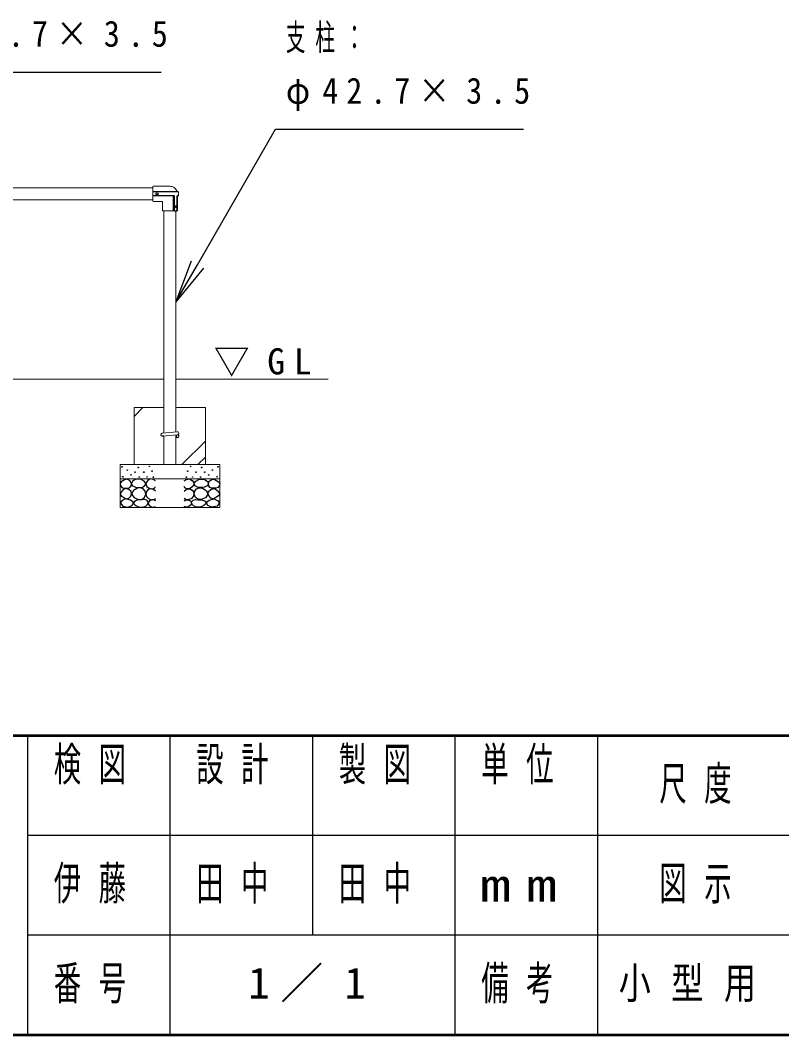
# Model space of a CAD drawing. Units: millimetres, scale not verified. Extents: x -19540 to 0, y -3090 to 13350.
# Drawn here: x -12150 to -9478, y 0 to 3559 of the extents above; entities that cross this region are included whole.
import ezdxf

# ---------------------------------------------------------------- set-up
doc = ezdxf.new("R2010")
doc.units = ezdxf.units.MM
for name, color, linetype, lineweight in [('A3図枠', 7, 'Continuous', 25), ('線', 2, 'Continuous', 25), ('補助', 2, 'Continuous', 13)]:
    doc.layers.add(name, color=color, linetype=linetype, lineweight=lineweight)
doc.layers.add('図面プロファイル', color=7, linetype='Continuous')
doc.styles.add('ＭＳ ゴシック', font='')
doc.styles.get('ＭＳ ゴシック').set_extended_font_data('MS Gothic')

msp = doc.modelspace()

# ---------------------------------------------------------------- linework, layer by layer
at = {"layer": 'A3図枠', "lineweight": 50}
for p, q in [((-19250, 1050), (0, 1050)), ((-19250, 0), (0, 0))]:
    msp.add_line(p, q, dxfattribs=at)
at = {"layer": 'A3図枠', "color": 211}
for p, q in [((-12125, 1050), (-12125, 0)), ((-11625, 1050), (-11625, 350)), ((-11125, 1050), (-11125, 350)), ((-10625, 1050), (-10625, 0)), ((-10125, 1050), (-10125, 350)), ((-12125, 350), (0, 350))]:
    msp.add_line(p, q, dxfattribs=at)
at = {"layer": 'A3図枠'}
for p, q in [((-12125, 700), (-9375, 700)), ((-11625, 350), (-11625, 0)), ((-10125, 350), (-10125, 0))]:
    msp.add_line(p, q, dxfattribs=at)
at = {"layer": '線', "color": 7, "lineweight": 13}
for p, q in [((-11685, 2971.35), (-13179, 2971.35)), ((-11685, 2974.5), (-11685, 2925.5)), ((-11625, 2976.5), (-11683, 2976.5)), ((-11594.5, 2955), (-11594.5, 2945)), ((-11685, 2928.65), (-13179, 2928.65)), ((-11653.5, 2923.5), (-11683, 2923.5)), ((-11651.5, 2921.5), (-11651.5, 2892)), ((-11598.5, 2943), (-11598.5, 2892)), ((-11600.5, 2890), (-11649.5, 2890)), ((-11646.35, 2110.51), (-11646.35, 2890)), ((-11603.65, 2114.557), (-11603.65, 2890)), ((-13203.65, 2300), (-11646.35, 2300)), ((-11603.65, 2300), (-11069.748, 2300)), ((-11750, 2200), (-11750, 2000)), ((-11750, 2200), (-11646.35, 2200)), ((-11603.65, 2200), (-11500, 2200)), ((-11500, 2200), (-11500, 2000)), ((-11598.97, 2115), (-11651.972, 2109.978)), ((-11598.034, 2105), (-11651.032, 2100.022)), ((-11646.35, 2000), (-11646.35, 2100.462)), ((-11603.65, 2000), (-11603.65, 2104.472)), ((-11800, 2000), (-11800, 1850)), ((-11800, 2000), (-11450, 2000)), ((-11646.35, 2000), (-11603.65, 2000)), ((-11450, 2000), (-11450, 1850)), ((-11800, 1950), (-11450, 1950)), ((-11800, 1850), (-11450, 1850))]:
    msp.add_line(p, q, dxfattribs=at)
at = {"layer": '線'}
for p, q in [((-11596.5, 2957), (-11685, 2957)), ((-11608.959, 2943), (-11685, 2943)), ((-11611.877, 2890), (-11611.877, 2943)), ((-11608.959, 2892), (-11608.959, 2943)), ((-11596.5, 2943), (-11599.632, 2943)), ((-11599.632, 2892), (-11599.632, 2943)), ((-11646.35, 2099.495), (-11651.967, 2100.022)), ((-11598.946, 2095.047), (-11603.65, 2095.488))]:
    msp.add_line(p, q, dxfattribs=at)
at = {"layer": '線', "color": 7, "lineweight": 13}
msp.add_lwpolyline([(-11625, 2976.5), (-11621.577, 2976.278), (-11618.212, 2975.616), (-11614.96, 2974.525), (-11611.877, 2973.023), (-11608.437, 2970.686), (-11605.405, 2967.84), (-11602.855, 2964.555), (-11600.851, 2960.912), (-11599.441, 2957)], dxfattribs=at)
at = {"layer": '線'}
for points in [[(-11777.551, 1949.402), (-11784.014, 1946.862), (-11790.225, 1943.382), (-11796.083, 1939.344), (-11799.731, 1933.877), (-11798.719, 1926.294), (-11793.711, 1919.935), (-11786.845, 1917.345), (-11779.136, 1917.084), (-11771.523, 1917.688), (-11765.194, 1920.252), (-11761.442, 1925.538), (-11760.125, 1931.976), (-11760.973, 1937.181), (-11763.927, 1942.115), (-11770.087, 1946.942)], [(-11738.127, 1949.493), (-11743.032, 1948.876), (-11748.669, 1946.79), (-11756.64, 1941.002), (-11760.292, 1934.086), (-11759.417, 1930.124), (-11755.696, 1925.707), (-11746.205, 1920.934), (-11736.235, 1919.49), (-11728.885, 1919.318), (-11721.369, 1920.842), (-11713.77, 1925.456), (-11710.016, 1931.653), (-11710.986, 1936.306), (-11715.693, 1941.654), (-11726.361, 1947.861)], [(-11511.873, 1949.493), (-11506.968, 1948.876), (-11501.331, 1946.79), (-11493.36, 1941.002), (-11489.708, 1934.086), (-11490.583, 1930.124), (-11494.304, 1925.707), (-11503.795, 1920.934), (-11513.765, 1919.49), (-11521.115, 1919.318), (-11528.631, 1920.842), (-11536.23, 1925.456), (-11539.984, 1931.653), (-11539.014, 1936.306), (-11534.307, 1941.654), (-11523.639, 1947.861)], [(-11472.449, 1949.402), (-11465.986, 1946.862), (-11459.775, 1943.382), (-11453.917, 1939.344), (-11450.269, 1933.877), (-11451.281, 1926.294), (-11456.289, 1919.935), (-11463.155, 1917.345), (-11470.864, 1917.084), (-11478.477, 1917.688), (-11484.806, 1920.252), (-11488.558, 1925.538), (-11489.875, 1931.976), (-11489.027, 1937.181), (-11486.073, 1942.115), (-11479.913, 1946.942)], [(-11780.086, 1916.45), (-11785.415, 1913.657), (-11790.859, 1909.479), (-11797.308, 1902.659), (-11799.731, 1895.855), (-11796.103, 1891.027), (-11789.592, 1886.666), (-11782.954, 1882.379), (-11776.284, 1880.329), (-11768.64, 1882.776), (-11762.343, 1889.201), (-11759.236, 1897.478), (-11760.759, 1905.994), (-11768.917, 1913.245)], [(-11750.831, 1885.163), (-11738.242, 1878.307), (-11724.883, 1877.324), (-11714.599, 1884.778), (-11709.747, 1896.515), (-11712.027, 1907.293), (-11718.936, 1915.436), (-11727.761, 1918.869), (-11738.938, 1917.598), (-11752.692, 1909.543), (-11758.669, 1898.678), (-11756.034, 1891.484)], [(-11499.169, 1885.163), (-11511.758, 1878.307), (-11525.117, 1877.324), (-11535.401, 1884.778), (-11540.253, 1896.515), (-11537.973, 1907.293), (-11531.064, 1915.436), (-11522.239, 1918.869), (-11511.062, 1917.598), (-11497.308, 1909.543), (-11491.331, 1898.678), (-11493.966, 1891.484)], [(-11469.914, 1916.45), (-11464.585, 1913.657), (-11459.141, 1909.479), (-11452.692, 1902.659), (-11450.269, 1895.855), (-11453.897, 1891.027), (-11460.408, 1886.666), (-11467.046, 1882.379), (-11473.716, 1880.329), (-11481.36, 1882.776), (-11487.657, 1889.201), (-11490.764, 1897.478), (-11489.241, 1905.994), (-11481.083, 1913.245)], [(-11780.905, 1880.517), (-11792.225, 1874.498), (-11799.036, 1865.683), (-11790.549, 1854.413), (-11772.114, 1850.299), (-11757.761, 1856.41), (-11752.335, 1866.782), (-11763.117, 1875.89)], [(-11723.802, 1876.373), (-11731.337, 1876.999), (-11739.479, 1875.562), (-11748.406, 1871.504), (-11752.723, 1866.102), (-11750.037, 1861.419), (-11744.074, 1856.912), (-11737.595, 1853.068), (-11730.289, 1850.695), (-11718.44, 1850.928), (-11708.124, 1855.02), (-11703.421, 1859.827), (-11701.367, 1865.561), (-11702.427, 1870.709), (-11706.503, 1875.292), (-11714.901, 1877.832)], [(-11526.198, 1876.373), (-11518.663, 1876.999), (-11510.521, 1875.562), (-11501.594, 1871.504), (-11497.277, 1866.102), (-11499.963, 1861.419), (-11505.926, 1856.912), (-11512.405, 1853.068), (-11519.711, 1850.695), (-11531.56, 1850.928), (-11541.876, 1855.02), (-11546.579, 1859.827), (-11548.633, 1865.561), (-11547.573, 1870.709), (-11543.497, 1875.292), (-11535.099, 1877.832)], [(-11469.095, 1880.517), (-11457.775, 1874.498), (-11450.964, 1865.683), (-11459.451, 1854.413), (-11477.886, 1850.299), (-11492.239, 1856.41), (-11497.665, 1866.782), (-11486.883, 1875.89)]]:
    msp.add_lwpolyline(points, close=True, dxfattribs=at)
for points in [[(-11675, 1943.299), (-11683.427, 1948.154), (-11692.11, 1949.636), (-11697.729, 1947.948), (-11702.883, 1944.249), (-11707.355, 1938.941), (-11709.22, 1932.209), (-11705.552, 1923.439), (-11697.496, 1917), (-11689.197, 1914.621), (-11681.971, 1915.733), (-11677.921, 1919.109), (-11675, 1923.654)], [(-11575, 1943.299), (-11566.573, 1948.154), (-11557.89, 1949.636), (-11552.271, 1947.948), (-11547.117, 1944.249), (-11542.645, 1938.941), (-11540.78, 1932.209), (-11544.448, 1923.439), (-11552.504, 1917), (-11560.803, 1914.621), (-11568.029, 1915.733), (-11572.079, 1919.109), (-11575, 1923.654)], [(-11675.317, 1907.178), (-11682.457, 1912.64), (-11690.526, 1915.099), (-11697.231, 1913.875), (-11703.199, 1910.03), (-11707.592, 1904.248), (-11709.22, 1897.039), (-11706.556, 1888.431), (-11700.348, 1881.513), (-11692.709, 1877.642), (-11685.139, 1876.761), (-11679.985, 1878.2), (-11675.317, 1880.88)], [(-11574.683, 1907.178), (-11567.543, 1912.64), (-11559.474, 1915.099), (-11552.769, 1913.875), (-11546.801, 1910.03), (-11542.408, 1904.248), (-11540.78, 1897.039), (-11543.444, 1888.431), (-11549.652, 1881.513), (-11557.291, 1877.642), (-11564.861, 1876.761), (-11570.015, 1878.2), (-11574.683, 1880.88)], [(-11675, 1872.642), (-11681.018, 1875.96), (-11688.308, 1876.761), (-11697.024, 1872.427), (-11701.298, 1865.671), (-11700.686, 1862.001), (-11697.813, 1857.75), (-11690.651, 1852.278), (-11683.238, 1850.462), (-11678.942, 1851.514), (-11675, 1853.631)], [(-11575, 1872.642), (-11568.982, 1875.96), (-11561.692, 1876.761), (-11552.976, 1872.427), (-11548.702, 1865.671), (-11549.314, 1862.001), (-11552.187, 1857.75), (-11559.349, 1852.278), (-11566.762, 1850.462), (-11571.058, 1851.514), (-11575, 1853.631)]]:
    msp.add_lwpolyline(points, dxfattribs=at)
for centre, radius in [((-11670, 2950), 4), ((-11793.394, 1992.177), 1), ((-11697.583, 1994.091), 1), ((-11552.417, 1994.091), 1), ((-11456.606, 1992.177), 1), ((-11790.225, 1957.323), 1), ((-11774.383, 1980.77), 1), ((-11761.392, 1963.977), 1), ((-11747.451, 1973.483), 1), ((-11736.044, 1989.959), 1), ((-11732.559, 1956.373), 1), ((-11716.504, 1973.549), 1), ((-11704.881, 1956.521), 1), ((-11687.582, 1977.063), 1), ((-11562.418, 1977.063), 1), ((-11545.119, 1956.521), 1), ((-11533.496, 1973.549), 1), ((-11517.441, 1956.373), 1), ((-11513.956, 1989.959), 1), ((-11502.549, 1973.483), 1), ((-11488.608, 1963.977), 1), ((-11475.617, 1980.77), 1), ((-11459.775, 1957.323), 1), ((-11682.717, 1955.98), 1), ((-11567.283, 1955.98), 1)]:
    msp.add_circle(centre, radius, dxfattribs=at)
at = {"layer": '線', "color": 7, "lineweight": 13}
for centre, radius, start, end in [((-11683, 2974.5), 2, 90, 180), ((-11596.5, 2955), 2, 0, 90), ((-11683, 2925.5), 2, 180, 270), ((-11653.5, 2921.5), 2, 0, 90), ((-11596.5, 2945), 2, 270, 0), ((-11649.5, 2892), 2, 180, 270), ((-11600.5, 2892), 2, 270, 0), ((-11651.5, 2105), 5, 95.41299, 275.36563)]:
    msp.add_arc(centre, radius, start, end, dxfattribs=at)
at = {"layer": '線'}
for centre, start, end in [((-11606.959, 2892), 180, 270), ((-11601.632, 2892), 270, 0)]:
    msp.add_arc(centre, 2, start, end, dxfattribs=at)
msp.add_ellipse((-11603.62, 2905), major_axis=(0, -4.004), ratio=0.706341, dxfattribs=at)
msp.add_ellipse((-11598.481, 2100.047), major_axis=(0, 5.022), ratio=0.995579, start_param=0.32389562, end_param=6.14999861, dxfattribs=at)
at = {"layer": '線', "color": 7, "lineweight": 13}
msp.add_ellipse((-11598.5, 2110), major_axis=(0, 5.022), ratio=0.995579, start_param=3.23482892, end_param=6.3797321, dxfattribs=at)
at = {"layer": '補助', "lineweight": 25}
for p, q in [((-12475.917, 3376.5), (-11656.144, 3376.5)), ((-11528.65, 2701.254), (-11254.266, 3176.5)), ((-11254.266, 3176.5), (-11204.266, 3176.5)), ((-11204.266, 3176.5), (-10384.493, 3176.5)), ((-11550.301, 2713.754), (-11603.65, 2571.35)), ((-11603.65, 2571.35), (-11528.65, 2701.254)), ((-11506.999, 2688.754), (-11603.65, 2571.35))]:
    msp.add_line(p, q, dxfattribs=at)
at = {"layer": '補助'}
for p, q in [((-11750, 2169.397), (-11719.397, 2200)), ((-11582.637, 2000), (-11500, 2082.637)), ((-11526.511, 2000), (-11500, 2026.511))]:
    msp.add_line(p, q, dxfattribs=at)

# ---------------------------------------------------------------- texts
at = {"layer": 'A3図枠', "color": 4, "char_height": 117.3, "style": 'ＭＳ ゴシック'}
for s, insert, attachment_point in [('\\T1.64;\\W0.6;検図', (-11875, 1008.333), 2), ('\\T1.64;\\W0.6;設計', (-11375, 1008.333), 2), ('\\T1.64;\\W0.6;製図', (-10875, 1008.333), 2), ('\\T1.64;\\W0.6;単位', (-10375, 1008.333), 2), ('\\T1.64;\\W0.6;尺度', (-9750, 875), 5), ('\\T1.64;\\W0.6;図示', (-9750, 525), 5), ('\\T1.5;\\W1.35;mm', (-10375, 525), 5), ('\\T1.64;\\W0.6;番号', (-11875, 175), 5), ('\\T1.64;\\W0.6;備考', (-10375, 175), 5)]:
    msp.add_mtext(s, dxfattribs=dict(at, insert=insert, attachment_point=attachment_point))
at = {"layer": '図面プロファイル', "style": 'ＭＳ ゴシック'}
for s, insert, char_height, attachment_point in [('\\T1.64;\\W0.6;伊藤', (-11875, 525), 117.3, 5), ('\\T1.64;\\W0.6;田中', (-11375, 525), 117.3, 5), ('\\T1.64;\\W0.6;田中', (-10875, 525), 117.3, 5), ('\\T1.5;1／1', (-11125, 175), 110, 5), ('\\T1.64;\\W0.75;小型用', (-10050, 175), 110, 4)]:
    msp.add_mtext(s, dxfattribs=dict(at, insert=insert, char_height=char_height, attachment_point=attachment_point))
at = {"layer": '補助', "char_height": 91.64, "style": 'ＭＳ ゴシック'}
for s, insert, attachment_point in [('\\T1.5;\\W0.55;支柱：', (-11218.016, 3545.25), 1), ('\\T1.5;\\W0.9;φ42.7×3.5', (-12489.667, 3557.75), 1), ('\\T1.5;\\W0.9;φ42.7×3.5', (-11218.016, 3357.75), 1), ('\\T1.5;▽GL', (-11470.833, 2308.333), 7)]:
    msp.add_mtext(s, dxfattribs=dict(at, insert=insert, attachment_point=attachment_point))

doc.saveas('drawing.dxf')
